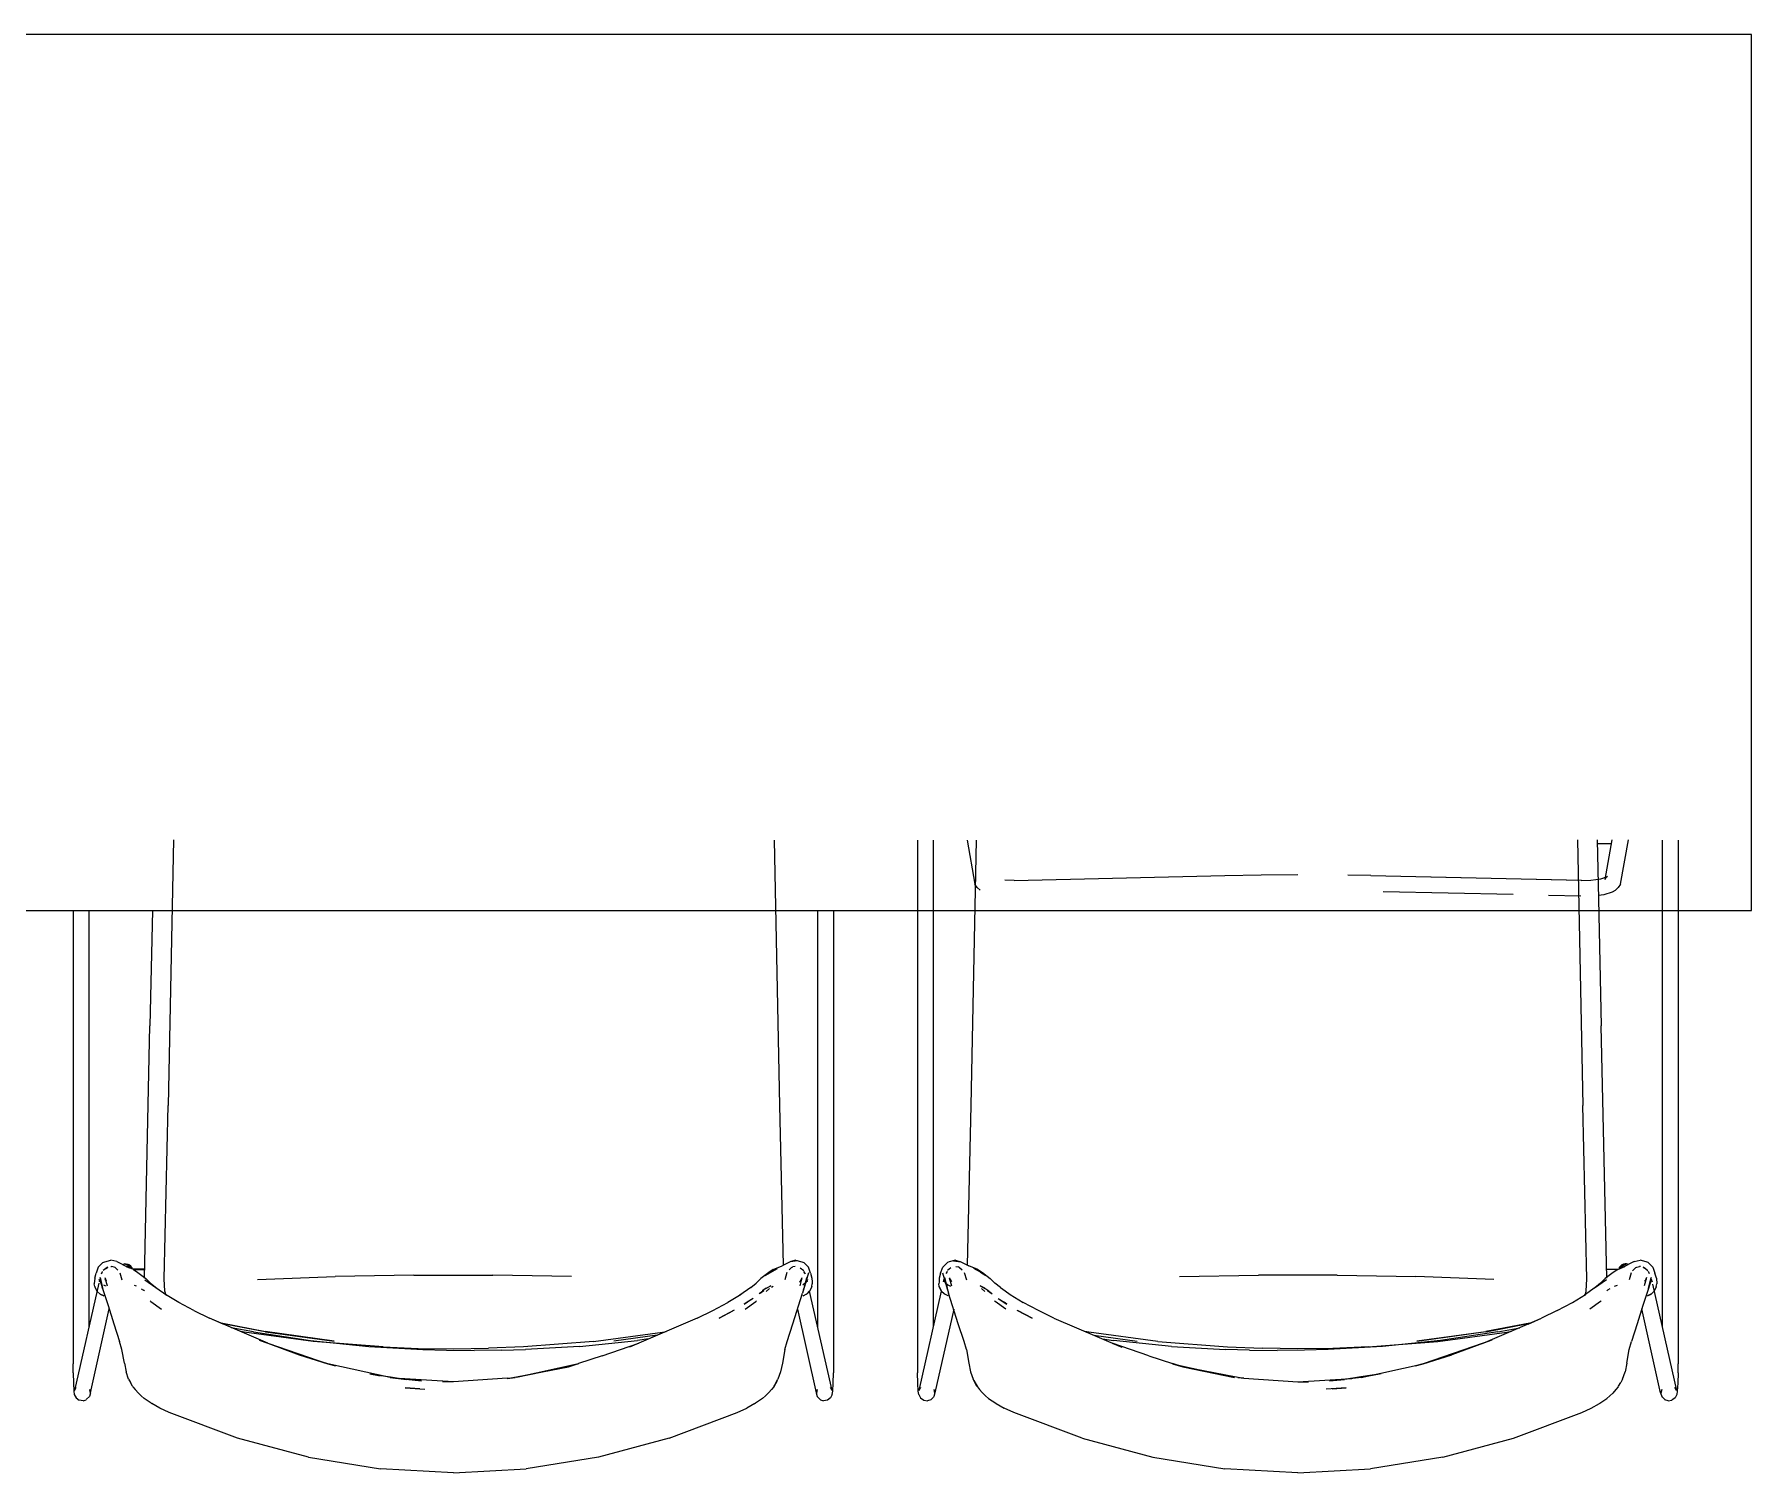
# Model space of a CAD drawing. Header units: millimetres. Extents: x 155927 to 326028, y -36033 to 97293.
# Drawn here: x 213226 to 214402, y 21746 to 22731 of the extents above; entities that cross this region are included whole.
import ezdxf

# ---------------------------------------------------------------- set-up
doc = ezdxf.new("R2010")
doc.units = ezdxf.units.MM
doc.header["$MEASUREMENT"] = 0
doc.layers.add('G-IMPT', color=8, linetype='CONTINUOUS', lineweight=9)
doc.layers.add('I-FURN', color=8, linetype='CONTINUOUS', lineweight=9)

msp = doc.modelspace()

# ---------------------------------------------------------------- linework, layer by layer
at = {"layer": 'G-IMPT'}
for p, q in [((213321.4, 22179.6), (213317.7, 21997.6)), ((213736.6, 21997.6), (213733, 22179.4)), ((213830.9, 22179.4), (213830.9, 21820.7)), ((213841.8, 21846.4), (213841.8, 22179.4)), ((213864.9, 22179.4), (213870.2, 22149.1)), ((213867.6, 21997.6), (213871.3, 22179.4)), ((214282.9, 22179.6), (214286.5, 21997.6)), ((214306.1, 22176.7), (214296, 22176.7)), ((214296.3, 22179.6), (214297.2, 22138.8)), ((214301.9, 22152.3), (214306.6, 22179.6)), ((214312.3, 22149.1), (214317.7, 22179.6)), ((214340.8, 22179.3), (214340.8, 21845.8)), ((214351.7, 22179.3), (214351.7, 21820.7)), ((213871.7, 22147), (213870.2, 22149.1)), ((213873.7, 22145), (213871.7, 22147)), ((213897, 22151.8), (213890.6, 22152)), ((213897, 22151.8), (214041.3, 22155.1)), ((214041.3, 22155.1), (214066.2, 22155.5)), ((214066.2, 22155.5), (214091.3, 22155.7)), ((214141.3, 22155.1), (214125.5, 22155.4)), ((214285.6, 22151.8), (214141.4, 22155)), ((214285.3, 22151.7), (214141.4, 22155)), ((214285.6, 22151.8), (214292, 22152)), ((214292, 22152), (214298.9, 22152.9)), ((214298.9, 22152.9), (214303.5, 22154.4)), ((214303.5, 22154.4), (214301.5, 22153)), ((214302.8, 22154.3), (214301.5, 22153)), ((214301.9, 22152.3), (214302.8, 22154.3)), ((214310.8, 22147), (214308.9, 22145)), ((214312.3, 22149.1), (214310.8, 22147)), ((214238.7, 22142), (214149.8, 22144)), ((214285.2, 22140.9), (214263, 22141.5)), ((214297.1, 22141.7), (214301.2, 22142.2)), ((214297.2, 22138.8), (214299, 22052.2)), ((214301.2, 22142.2), (214306.8, 22144)), ((214306.8, 22144), (214308.9, 22145)), ((213252.6, 22131.2), (213252.6, 21820.7)), ((213263.4, 22131.2), (213263.4, 21845.8)), ((213306.9, 22131.2), (213305.2, 22052.2)), ((213762.5, 21845.8), (213762.5, 22131.2)), ((213773.4, 22131.2), (213773.4, 21820.7)), ((213301.4, 21879.3), (213305.2, 22052.2)), ((214302.9, 21879.3), (214299, 22052.2)), ((213315, 21878.8), (213317.7, 21997.6)), ((213739.1, 21888.2), (213736.6, 21997.6)), ((213865.1, 21888.2), (213867.6, 21997.6)), ((214289.2, 21878.8), (214286.5, 21997.6)), ((213269.7, 21886.9), (213273, 21890)), ((213273, 21890), (213274.3, 21890.5)), ((213274.3, 21890.5), (213278.5, 21891.7)), ((213278.3, 21887.4), (213278.9, 21887.3)), ((213282.6, 21890.8), (213278.5, 21891.7)), ((213282.6, 21890.8), (213291, 21886.4)), ((213293.9, 21885.2), (213289, 21887.4)), ((213289, 21887.4), (213291, 21886.4)), ((213732, 21885.2), (213738.1, 21887.7)), ((213744.1, 21890.7), (213738.1, 21887.7)), ((213747.4, 21891.7), (213743.7, 21890.4)), ((213748.8, 21891.2), (213743.7, 21890.4)), ((213748.8, 21891.2), (213744.1, 21890.7)), ((213747.4, 21891.7), (213751.6, 21890.5)), ((213751.6, 21890.5), (213752.9, 21890)), ((213752.9, 21890), (213756.2, 21886.9)), ((213851.3, 21890), (213848.1, 21886.9)), ((213852.6, 21890.5), (213851.3, 21890)), ((213856.9, 21891.7), (213852.6, 21890.5)), ((213855.5, 21891.2), (213860.5, 21890.4)), ((213855.5, 21891.2), (213860.1, 21890.7)), ((213856.9, 21891.7), (213860.5, 21890.4)), ((213860.1, 21890.7), (213866.1, 21887.7)), ((213872.2, 21885.2), (213866.1, 21887.7)), ((214310.4, 21885.2), (214315.2, 21887.4)), ((214321.7, 21890.8), (214313.2, 21886.4)), ((214315.2, 21887.4), (214313.2, 21886.4)), ((214321.7, 21890.8), (214325.7, 21891.7)), ((214326, 21887.4), (214325.4, 21887.3)), ((214329.9, 21890.5), (214325.7, 21891.7)), ((214331.3, 21890), (214329.9, 21890.5)), ((214334.5, 21886.9), (214331.3, 21890)), ((213270.2, 21875.9), (213253.6, 21802.3)), ((213267.4, 21879.4), (213267.1, 21875.4)), ((213267.4, 21879.4), (213268.4, 21882.7)), ((213269.7, 21886.9), (213268.4, 21882.7)), ((213270.8, 21878.7), (213270.4, 21876.7)), ((213271.9, 21875.1), (213270.4, 21878.3)), ((213271.7, 21876.2), (213270.4, 21878.3)), ((213272.8, 21872.2), (213271, 21879.7)), ((213271, 21879.7), (213273, 21871.6)), ((213271.9, 21875.1), (213271.2, 21877.4)), ((213271.2, 21877.4), (213273, 21871.6)), ((213271.7, 21876.2), (213272.1, 21875.9)), ((213272, 21882.2), (213272.8, 21883.9)), ((213272.4, 21882.7), (213272.8, 21883.9)), ((213275.8, 21886.7), (213273.1, 21884.5)), ((213274.2, 21879.7), (213275.2, 21877.6)), ((213274.2, 21879.7), (213275.8, 21874.1)), ((213275.5, 21877.3), (213274.4, 21878.4)), ((213274.4, 21878.4), (213275.2, 21877.6)), ((213274.7, 21885.7), (213276.3, 21886.9)), ((213274.7, 21885.7), (213275.3, 21886.1)), ((213275.5, 21877.3), (213274.7, 21877.9)), ((213276.3, 21886.9), (213275.3, 21886.1)), ((213280.8, 21886.9), (213278.9, 21887.3)), ((213281.4, 21886.6), (213280.8, 21886.9)), ((213281.4, 21886.6), (213283.2, 21884.9)), ((213284.6, 21883), (213285.9, 21878.2)), ((213301.6, 21885.7), (213293.5, 21885.4)), ((213293.9, 21885.2), (213297, 21883.3)), ((213294.2, 21885), (213300.5, 21885.3)), ((213294.2, 21885), (213301.5, 21885.3)), ((213297, 21883.3), (213302.4, 21879)), ((213301.6, 21878.1), (213309.3, 21873)), ((213301.6, 21878.1), (213309.8, 21872.5)), ((213305.6, 21876), (213302.4, 21879)), ((213305.6, 21876), (213309.8, 21872.5)), ((213315.5, 21870.4), (213315, 21878.8)), ((213378.8, 21878.3), (213432, 21880.4)), ((213485.9, 21881.4), (213432, 21880.4)), ((213485.9, 21881.4), (213540, 21881.4)), ((213593.9, 21880.4), (213540, 21881.4)), ((213716.6, 21873), (213720.3, 21876)), ((213723.5, 21879), (213720.3, 21876)), ((213729, 21883.3), (213723.5, 21879)), ((213726.6, 21881.2), (213734.9, 21886)), ((213730.2, 21883.5), (213726.6, 21881.2)), ((213732, 21885.2), (213729, 21883.3)), ((213730.2, 21883.5), (213734.9, 21886)), ((213741.3, 21883.1), (213740, 21878.2)), ((213744.5, 21886.6), (213742.9, 21885.1)), ((213744.5, 21886.6), (213745.5, 21887.1)), ((213747, 21887.3), (213745.5, 21887.1)), ((213751.5, 21878.4), (213750, 21876.9)), ((213750, 21876.9), (213751.1, 21877.8)), ((213751.7, 21879.6), (213750.2, 21874.1)), ((213751.7, 21879.6), (213750.5, 21877.2)), ((213751.5, 21878.4), (213750.5, 21877.2)), ((213750.6, 21886.5), (213752.9, 21884.5)), ((213754.7, 21877.4), (213752.2, 21869.1)), ((213754.2, 21876.2), (213752.4, 21874.6)), ((213754.9, 21879.7), (213752.8, 21871.6)), ((213753.6, 21882.7), (213753.1, 21883.9)), ((213753.1, 21883.9), (213753.9, 21882.3)), ((213754.9, 21879.7), (213753.2, 21872.8)), ((213756.3, 21883), (213754, 21875.1)), ((213755.5, 21878.3), (213754, 21875.1)), ((213755.5, 21878.3), (213754.2, 21876.2)), ((213756.3, 21883), (213754.7, 21877.4)), ((213755.5, 21876.7), (213755.1, 21878.6)), ((213757.5, 21882.7), (213756.2, 21886.9)), ((213757.5, 21882.7), (213758.5, 21879.4)), ((213758.5, 21879.4), (213758.7, 21876.7)), ((213758.7, 21876.7), (213758.8, 21875.4)), ((213845.6, 21876.7), (213845.5, 21875.4)), ((213845.7, 21879.4), (213845.6, 21876.7)), ((213846.7, 21882.7), (213845.7, 21879.4)), ((213846.7, 21882.7), (213848.1, 21886.9)), ((213847.9, 21883), (213849.5, 21877.4)), ((213847.9, 21883), (213850.3, 21875.1)), ((213848.7, 21876.7), (213849.2, 21878.6)), ((213848.7, 21878.3), (213850.1, 21876.2)), ((213848.7, 21878.3), (213850.3, 21875.1)), ((213849.4, 21879.7), (213851.4, 21871.6)), ((213849.4, 21879.7), (213851.1, 21872.8)), ((213849.5, 21877.4), (213852.1, 21869.1)), ((213850.1, 21876.2), (213851.9, 21874.6)), ((213851.1, 21883.9), (213850.4, 21882.3)), ((213850.7, 21882.7), (213851.1, 21883.9)), ((213853.7, 21886.5), (213851.4, 21884.5)), ((213852.5, 21879.6), (213853.8, 21877.2)), ((213852.5, 21879.6), (213854.1, 21874.1)), ((213852.8, 21878.4), (213853.8, 21877.2)), ((213852.8, 21878.4), (213854.2, 21876.9)), ((213854.2, 21876.9), (213853.1, 21877.8)), ((213857.2, 21887.3), (213858.8, 21887.1)), ((213859.7, 21886.6), (213858.8, 21887.1)), ((213859.7, 21886.6), (213861.4, 21885.1)), ((213862.9, 21883.1), (213864.3, 21878.2)), ((213874, 21883.5), (213869.4, 21886)), ((213872, 21884.5), (213869.4, 21886)), ((213872.2, 21885.2), (213875.3, 21883.3)), ((213877.7, 21881.2), (213872.3, 21884.3)), ((213874, 21883.5), (213877.7, 21881.2)), ((213875.3, 21883.3), (213880.7, 21879)), ((213880.7, 21879), (213883.9, 21876)), ((213887.7, 21873), (213883.9, 21876)), ((214010.3, 21880.4), (214064.3, 21881.4)), ((214118.3, 21881.4), (214064.3, 21881.4)), ((214118.3, 21881.4), (214172.2, 21880.4)), ((214225.5, 21878.3), (214172.2, 21880.4)), ((214288.8, 21870.4), (214289.2, 21878.8)), ((214302.7, 21878.1), (214294.4, 21872.5)), ((214298.7, 21876), (214294.4, 21872.5)), ((214302.7, 21878.1), (214294.9, 21873)), ((214298.7, 21876), (214301.9, 21879)), ((214307.3, 21883.3), (214301.9, 21879)), ((214302.7, 21885.7), (214310.8, 21885.4)), ((214310, 21885), (214302.7, 21885.3)), ((214310, 21885), (214303.8, 21885.3)), ((214310.4, 21885.2), (214307.3, 21883.3)), ((214319.6, 21883), (214318.3, 21878.2)), ((214320.6, 21884.3), (214321, 21884.9)), ((214322.9, 21886.6), (214321, 21884.9)), ((214322.9, 21886.6), (214323.4, 21886.9)), ((214323.4, 21886.9), (214325.4, 21887.3)), ((214329.5, 21885.7), (214327.9, 21886.9)), ((214327.9, 21886.9), (214329, 21886.1)), ((214328.5, 21886.7), (214331.1, 21884.5)), ((214330.1, 21879.7), (214328.5, 21874.1)), ((214328.8, 21877.3), (214329.8, 21878.4)), ((214328.8, 21877.3), (214329.5, 21877.9)), ((214329.5, 21885.7), (214329, 21886.1)), ((214330.1, 21879.7), (214329.1, 21877.6)), ((214329.8, 21878.4), (214329.1, 21877.6)), ((214333.2, 21879.7), (214331.2, 21871.6)), ((214333.1, 21877.4), (214331.2, 21871.6)), ((214331.9, 21882.7), (214331.4, 21883.9)), ((214332.2, 21882.2), (214331.4, 21883.9)), ((214331.5, 21872.2), (214333.2, 21879.7)), ((214332.3, 21875.1), (214333.8, 21878.3)), ((214332.3, 21875.1), (214333.1, 21877.4)), ((214332.5, 21876.2), (214333.8, 21878.3)), ((214333.4, 21878.7), (214333.9, 21876.7)), ((214334.5, 21886.9), (214335.9, 21882.7)), ((214336.9, 21879.4), (214335.9, 21882.7)), ((214336.9, 21879.4), (214337.1, 21875.4)), ((213267.4, 21873.7), (213267.1, 21875.4)), ((213267.4, 21873.7), (213267.5, 21873.4)), ((213267.5, 21873.4), (213268.9, 21870.5)), ((213269.1, 21870.3), (213268.9, 21870.5)), ((213269.1, 21870.3), (213271, 21868.4)), ((213273.5, 21867.2), (213271, 21868.4)), ((213271.2, 21868.3), (213271, 21868.4)), ((213273.6, 21867.2), (213271, 21868.4)), ((213271.2, 21868.3), (213273.6, 21867.2)), ((213272.8, 21872.2), (213276.6, 21860.5)), ((213273.5, 21867.2), (213273.6, 21867.2)), ((213275, 21873.8), (213273.6, 21874.6)), ((213296, 21873.8), (213294.6, 21874.4)), ((213299.2, 21872.1), (213300.8, 21871)), ((213301.4, 21870.7), (213300.8, 21871)), ((213309.3, 21873), (213316.7, 21867.6)), ((213316.2, 21867.5), (213315.5, 21870.4)), ((213324.9, 21862.7), (213315.9, 21868.1)), ((213316.7, 21867.6), (213315.9, 21868.1)), ((213710, 21868.1), (213701, 21862.7)), ((213716.6, 21873), (213709.2, 21867.6)), ((213710, 21868.1), (213709.2, 21867.6)), ((213718.2, 21865.5), (213712.2, 21861.5)), ((213718.2, 21865.5), (213714.2, 21862.8)), ((213725.5, 21870.8), (213722.4, 21868.7)), ((213723, 21869.1), (213722.4, 21868.7)), ((213723, 21869.1), (213725.5, 21870.8)), ((213727.3, 21872.4), (213724.6, 21870.7)), ((213725.1, 21871), (213724.6, 21870.7)), ((213727.3, 21872.4), (213725.1, 21871)), ((213730.5, 21874), (213726.7, 21872.1)), ((213727.3, 21872.4), (213726.7, 21872.1)), ((213729.6, 21872.3), (213727.2, 21870.2)), ((213727.3, 21872.4), (213730.5, 21874)), ((213730.8, 21873.2), (213732, 21873.9)), ((213745.4, 21848), (213752.2, 21869.1)), ((213752.5, 21867.2), (213752.3, 21867.2)), ((213752.5, 21867.2), (213754.7, 21868.3)), ((213752.8, 21871.6), (213753.2, 21872.8)), ((213754.7, 21868.3), (213754.9, 21868.4)), ((213757, 21870.5), (213754.9, 21868.4)), ((213755.2, 21868.7), (213757, 21870.5)), ((213755.2, 21868.7), (213756.8, 21870.3)), ((213758.5, 21873.7), (213756.8, 21870.3)), ((213756.8, 21870.3), (213758.4, 21873.4)), ((213756.8, 21870.3), (213757, 21870.5)), ((213772.3, 21802.3), (213756.9, 21870.5)), ((213758.5, 21873.7), (213757, 21870.5)), ((213758.5, 21873.7), (213758.4, 21873.4)), ((213758.5, 21873.7), (213758.8, 21875.4)), ((213832, 21802.3), (213847.3, 21870.5)), ((213845.8, 21873.7), (213845.5, 21875.4)), ((213845.8, 21873.7), (213847.4, 21870.3)), ((213845.8, 21873.7), (213845.8, 21873.4)), ((213845.8, 21873.7), (213847.3, 21870.5)), ((213847.4, 21870.3), (213845.8, 21873.4)), ((213849.1, 21868.7), (213847.3, 21870.5)), ((213847.4, 21870.3), (213847.3, 21870.5)), ((213847.3, 21870.5), (213849.3, 21868.4)), ((213849.1, 21868.7), (213847.4, 21870.3)), ((213849.5, 21868.3), (213849.3, 21868.4)), ((213851.8, 21867.2), (213849.5, 21868.3)), ((213851.4, 21871.6), (213851.1, 21872.8)), ((213851.8, 21867.2), (213851.9, 21867.2)), ((213853.7, 21873.6), (213851.9, 21874.6)), ((213858.8, 21848), (213852.1, 21869.1)), ((213876.9, 21872.4), (213873.7, 21874)), ((213873.7, 21874), (213877.5, 21872.1)), ((213874.6, 21872.3), (213877, 21870.2)), ((213876.9, 21872.4), (213877.5, 21872.1)), ((213876.9, 21872.4), (213879.1, 21871)), ((213876.9, 21872.4), (213879.7, 21870.7)), ((213881.3, 21869.1), (213878.8, 21870.8)), ((213878.8, 21870.8), (213881.9, 21868.7)), ((213879.1, 21871), (213879.7, 21870.7)), ((213881.3, 21869.1), (213881.9, 21868.7)), ((213886.1, 21865.5), (213892, 21861.5)), ((213886.1, 21865.5), (213890.1, 21862.8)), ((213887.7, 21873), (213895, 21867.6)), ((213894.3, 21868.1), (213895, 21867.6)), ((213894.3, 21868.1), (213903.2, 21862.7)), ((214279.4, 21862.7), (214288.3, 21868.1)), ((214294.9, 21873), (214287.6, 21867.6)), ((214287.6, 21867.6), (214288.3, 21868.1)), ((214288.1, 21867.5), (214288.8, 21870.4)), ((214302.9, 21870.7), (214303.5, 21871)), ((214305.1, 21872.1), (214303.5, 21871)), ((214308.2, 21873.8), (214310.2, 21874.6)), ((214331.5, 21872.2), (214327.6, 21860.5)), ((214330.7, 21867.2), (214333.2, 21868.4)), ((214333, 21868.3), (214330.7, 21867.2)), ((214330.8, 21867.2), (214330.7, 21867.2)), ((214330.8, 21867.2), (214333.2, 21868.4)), ((214333, 21868.3), (214333.2, 21868.4)), ((214335.1, 21870.3), (214333.2, 21868.4)), ((214334.2, 21875.3), (214350.6, 21802.3)), ((214335.1, 21870.3), (214335.3, 21870.5)), ((214336.7, 21873.4), (214335.3, 21870.5)), ((214336.8, 21873.7), (214336.7, 21873.4)), ((214336.8, 21873.7), (214337.1, 21875.4)), ((213264.5, 21800.7), (213277.3, 21858.3)), ((213276.6, 21860.5), (213280.5, 21848)), ((213305.3, 21863.7), (213305.7, 21863.3)), ((213305.7, 21863.3), (213313.1, 21858)), ((213335.3, 21857.2), (213324.9, 21862.7)), ((213335.3, 21857.2), (213345.9, 21852)), ((213680, 21852), (213690.6, 21857.2)), ((213690.6, 21857.2), (213701, 21862.7)), ((213705.4, 21857.5), (213695, 21852)), ((213695, 21852), (213704.4, 21857)), ((213705.4, 21857.5), (213704.4, 21857)), ((213712.2, 21861.5), (213714.2, 21862.8)), ((213712.9, 21858), (213720.2, 21863.3)), ((213720.7, 21863.7), (213720.2, 21863.3)), ((213748.6, 21858.1), (213761.4, 21800.7)), ((213855.7, 21858.1), (213842.8, 21800.7)), ((213883.6, 21863.7), (213884.1, 21863.3)), ((213891.4, 21858), (213884.1, 21863.3)), ((213892, 21861.5), (213890.1, 21862.8)), ((213898.9, 21857.5), (213909.3, 21852)), ((213898.9, 21857.5), (213899.8, 21857)), ((213909.3, 21852), (213899.8, 21857)), ((213913.7, 21857.2), (213903.2, 21862.7)), ((213924.3, 21852), (213913.7, 21857.2)), ((214268.9, 21857.2), (214258.3, 21852)), ((214268.9, 21857.2), (214279.4, 21862.7)), ((214298.5, 21863.3), (214291.2, 21858)), ((214299, 21863.7), (214298.5, 21863.3)), ((214327.6, 21860.5), (214323.7, 21848)), ((214339.8, 21800.7), (214326.9, 21858.3)), ((213280.5, 21848), (213284.4, 21836)), ((213355.3, 21847.8), (213345.9, 21852)), ((213355.3, 21847.8), (213345.9, 21851.9)), ((213385.9, 21834.7), (213345.9, 21851.9)), ((213384.3, 21842.6), (213354, 21848.4)), ((213354, 21848.4), (213384.1, 21842.7)), ((213376.1, 21842.5), (213360.9, 21845.4)), ((213369.7, 21842.4), (213366.5, 21843)), ((213417, 21836), (213369.7, 21842.4)), ((213376.1, 21842.5), (213415.2, 21836.6)), ((213431.4, 21836.2), (213384.1, 21842.7)), ((213384.3, 21842.6), (213431.4, 21836.2)), ((213608.9, 21836), (213656.2, 21842.4)), ((213680, 21852), (213633.6, 21832.1)), ((213656.2, 21842.4), (213658.8, 21842.9)), ((213741.6, 21836), (213745.4, 21848)), ((213862.7, 21836), (213858.8, 21848)), ((213924.3, 21852), (213970.7, 21832.1)), ((213948.1, 21842.4), (213945.4, 21842.9)), ((213995.4, 21836), (213948.1, 21842.4)), ((214172.8, 21836.2), (214220.1, 21842.7)), ((214220, 21842.6), (214172.8, 21836.2)), ((214187.2, 21836), (214234.5, 21842.4)), ((214228.2, 21842.5), (214189, 21836.6)), ((214218.3, 21834.7), (214258.3, 21851.9)), ((214220, 21842.6), (214250.2, 21848.4)), ((214250.2, 21848.4), (214220.1, 21842.7)), ((214228.2, 21842.5), (214243.3, 21845.4)), ((214234.5, 21842.4), (214237.7, 21843)), ((214249, 21847.8), (214258.3, 21852)), ((214249, 21847.8), (214258.3, 21851.9)), ((214323.7, 21848), (214319.9, 21836)), ((213286, 21830.4), (213284.4, 21836)), ((213287.7, 21821.2), (213286, 21830.4)), ((213380.1, 21836.9), (213385.9, 21834.7)), ((213380.1, 21836.9), (213385.9, 21834.7)), ((213385.9, 21834.7), (213427.1, 21820.6)), ((213385.9, 21834.7), (213407.4, 21826.7)), ((213385.9, 21834.7), (213407.4, 21826.7)), ((213415.2, 21836.6), (213455, 21832.5)), ((213464.8, 21832.2), (213417, 21836)), ((213455, 21832.5), (213492, 21830.4)), ((213464.8, 21832.2), (213488.9, 21831.2)), ((213488.9, 21831.2), (213513, 21830.9)), ((213492, 21830.4), (213508.3, 21830.1)), ((213508.3, 21830.1), (213527.2, 21829.7)), ((213513, 21830.9), (213537, 21831.3)), ((213546, 21830.1), (213527.2, 21829.7)), ((213561.1, 21832.2), (213537, 21831.3)), ((213546, 21830.1), (213562.3, 21830.4)), ((213608.9, 21836), (213561.1, 21832.2)), ((213599.4, 21832.5), (213562.3, 21830.4)), ((213599.4, 21832.5), (213639.1, 21836.6)), ((213615, 21826.1), (213640, 21834.7)), ((213652.6, 21840.3), (213623, 21836.2)), ((213652.6, 21840.3), (213623, 21836.2)), ((213640, 21834.7), (213633.6, 21832.1)), ((213646.8, 21837.8), (213639.1, 21836.6)), ((213739.9, 21830.4), (213738.3, 21821.2)), ((213739.9, 21830.4), (213741.6, 21836)), ((213864.4, 21830.4), (213862.7, 21836)), ((213864.4, 21830.4), (213866, 21821.2)), ((213951.6, 21840.3), (213981.3, 21836.2)), ((213951.7, 21840.3), (213981.3, 21836.2)), ((213957.5, 21837.8), (213965.1, 21836.6)), ((213989.3, 21826.1), (213964.2, 21834.7)), ((213964.2, 21834.7), (213970.7, 21832.1)), ((214004.9, 21832.5), (213965.1, 21836.6)), ((213995.4, 21836), (214043.2, 21832.2)), ((214004.9, 21832.5), (214041.9, 21830.4)), ((214058.2, 21830.1), (214041.9, 21830.4)), ((214043.2, 21832.2), (214067.2, 21831.3)), ((214058.2, 21830.1), (214077.1, 21829.7)), ((214091.3, 21830.9), (214067.2, 21831.3)), ((214095.9, 21830.1), (214077.1, 21829.7)), ((214115.4, 21831.2), (214091.3, 21830.9)), ((214112.2, 21830.4), (214095.9, 21830.1)), ((214149.3, 21832.5), (214112.2, 21830.4)), ((214139.4, 21832.2), (214115.4, 21831.2)), ((214139.4, 21832.2), (214187.2, 21836)), ((214189, 21836.6), (214149.3, 21832.5)), ((214218.3, 21834.7), (214177.2, 21820.6)), ((214218.3, 21834.7), (214196.9, 21826.7)), ((214218.4, 21834.7), (214196.9, 21826.7)), ((214224.1, 21836.9), (214218.3, 21834.7)), ((214224.1, 21836.9), (214218.4, 21834.7)), ((214316.6, 21821.2), (214318.2, 21830.4)), ((214318.2, 21830.4), (214319.9, 21836)), ((213252.6, 21814.5), (213252.6, 21820.7)), ((213287.7, 21821.2), (213288.8, 21815.1)), ((213427.1, 21820.6), (213407.4, 21826.7)), ((213407.4, 21826.7), (213427.1, 21820.7)), ((213432.3, 21819.2), (213427.1, 21820.7)), ((213469.6, 21811.3), (213427.1, 21820.6)), ((213427.1, 21820.6), (213432.3, 21819.2)), ((213598.8, 21820.6), (213556.3, 21811.3)), ((213556.3, 21811.7), (213591.8, 21818.7)), ((213591.8, 21818.7), (213556.3, 21811.3)), ((213591.8, 21818.7), (213598.8, 21820.9)), ((213598.8, 21820.6), (213591.8, 21818.7)), ((213615, 21826.1), (213598.8, 21820.9)), ((213738.3, 21821.2), (213737.1, 21815.1)), ((213773.4, 21820.7), (213773.3, 21814.5)), ((213830.9, 21820.7), (213830.9, 21814.5)), ((213866, 21821.2), (213867.1, 21815.1)), ((213989.3, 21826.1), (214005.5, 21820.9)), ((214005.4, 21820.6), (214012.5, 21818.7)), ((214005.4, 21820.6), (214047.9, 21811.3)), ((214012.5, 21818.7), (214005.5, 21820.9)), ((214048, 21811.7), (214012.5, 21818.7)), ((214012.5, 21818.7), (214047.9, 21811.3)), ((214134.7, 21811.3), (214177.2, 21820.6)), ((214172, 21819.2), (214177.2, 21820.7)), ((214177.2, 21820.6), (214172, 21819.2)), ((214177.2, 21820.6), (214196.9, 21826.7)), ((214196.9, 21826.7), (214177.2, 21820.7)), ((214316.6, 21821.2), (214315.5, 21815.1)), ((214351.7, 21814.5), (214351.7, 21820.7)), ((213252.6, 21814.5), (213252.8, 21807.3)), ((213252.8, 21807.3), (213253, 21802)), ((213290.6, 21810.2), (213288.8, 21815.1)), ((213290.6, 21810.2), (213291.8, 21807.9)), ((213293.3, 21805.4), (213291.8, 21807.9)), ((213293.5, 21804.9), (213293.3, 21805.4)), ((213455.8, 21813.8), (213462.9, 21812.5)), ((213455.8, 21813.8), (213469.9, 21811.7)), ((213469.6, 21811.3), (213491.2, 21808.9)), ((213469.6, 21811.3), (213480.9, 21810)), ((213469.9, 21811.7), (213480.9, 21810)), ((213513, 21808.3), (213476, 21810.6)), ((213476, 21810.6), (213480.9, 21810)), ((213491.2, 21808.9), (213480.9, 21810)), ((213513, 21808.3), (213505.5, 21808.4)), ((213513, 21808.3), (213505.5, 21808.4)), ((213549.9, 21810.8), (213513, 21808.3)), ((213549.9, 21810.6), (213556.3, 21811.7)), ((213549.9, 21810.8), (213555.3, 21811.2)), ((213549.9, 21810.6), (213553.4, 21811)), ((213732.4, 21804.9), (213735.3, 21810.2)), ((213734.8, 21809.2), (213732.4, 21804.9)), ((213732.4, 21804.9), (213732.6, 21805.4)), ((213732.6, 21805.4), (213734.2, 21807.9)), ((213734.2, 21807.9), (213735.3, 21810.2)), ((213734.8, 21809.2), (213735.3, 21810.2)), ((213737.1, 21815.1), (213735.3, 21810.2)), ((213772.9, 21802), (213773.2, 21807.3)), ((213773.2, 21807.3), (213773.3, 21814.5)), ((213831.1, 21807.3), (213830.9, 21814.5)), ((213831.4, 21802), (213831.1, 21807.3)), ((213867.1, 21815.1), (213868.9, 21810.2)), ((213869.5, 21809.2), (213868.9, 21810.2)), ((213871.9, 21804.9), (213868.9, 21810.2)), ((213870.1, 21807.9), (213868.9, 21810.2)), ((213869.5, 21809.2), (213871.9, 21804.9)), ((213871.6, 21805.4), (213870.1, 21807.9)), ((213871.9, 21804.9), (213871.6, 21805.4)), ((214054.3, 21810.6), (214048, 21811.7)), ((214054.3, 21810.8), (214050.2, 21811.1)), ((214054.3, 21810.6), (214050.8, 21811)), ((214054.3, 21810.8), (214091.3, 21808.3)), ((214091.3, 21808.3), (214128.2, 21810.6)), ((214091.3, 21808.3), (214098.7, 21808.4)), ((214091.3, 21808.3), (214098.7, 21808.4)), ((214134.7, 21811.3), (214113, 21808.9)), ((214113, 21808.9), (214123.3, 21810)), ((214134.4, 21811.7), (214123.3, 21810)), ((214134.7, 21811.3), (214123.3, 21810)), ((214128.2, 21810.6), (214123.3, 21810)), ((214148.5, 21813.8), (214134.4, 21811.7)), ((214148.5, 21813.8), (214141.3, 21812.5)), ((214310.7, 21804.9), (214311, 21805.4)), ((214311, 21805.4), (214312.5, 21807.9)), ((214313.7, 21810.2), (214312.5, 21807.9)), ((214313.7, 21810.2), (214315.5, 21815.1)), ((214351.5, 21807.3), (214351.2, 21802)), ((214351.7, 21814.5), (214351.5, 21807.3)), ((213253, 21802), (213253.4, 21799.6)), ((213253.4, 21799.6), (213254.6, 21797.3)), ((213253.6, 21802.3), (213254.7, 21804.5)), ((213254.5, 21804.2), (213254.7, 21804.5)), ((213254.6, 21797.3), (213256.7, 21795.8)), ((213259.4, 21795.4), (213256.7, 21795.8)), ((213259.4, 21795.4), (213261.5, 21796.1)), ((213261.8, 21796.5), (213261.5, 21796.1)), ((213261.8, 21796.5), (213263.7, 21798.2)), ((213263.7, 21798.2), (213263.4, 21797.9)), ((213264.5, 21800.7), (213263.7, 21798.2)), ((213263.8, 21803.1), (213264.2, 21800.5)), ((213263.9, 21802.8), (213264.2, 21800.5)), ((213293.5, 21804.9), (213295.1, 21803)), ((213295.1, 21803), (213297.3, 21800.5)), ((213297.3, 21800.5), (213299.1, 21798.7)), ((213301.2, 21797), (213299.1, 21798.7)), ((213306.1, 21793.6), (213301.2, 21797)), ((213306.1, 21793.6), (213306.4, 21793.4)), ((213312, 21790.2), (213306.4, 21793.4)), ((213490.1, 21803.6), (213479.9, 21804.1)), ((213479.9, 21804.1), (213493.5, 21803.4)), ((213719.5, 21793.4), (213713.9, 21790.2)), ((213719.5, 21793.4), (213719.8, 21793.6)), ((213724.7, 21797), (213719.8, 21793.6)), ((213724.7, 21797), (213726.8, 21798.7)), ((213728.6, 21800.5), (213726.8, 21798.7)), ((213728.6, 21800.5), (213729.1, 21801.1)), ((213730.9, 21803), (213729.1, 21801.1)), ((213732.4, 21804.9), (213730.9, 21803)), ((213761.4, 21800.7), (213762.2, 21798.2)), ((213762.1, 21803.1), (213761.7, 21800.5)), ((213762, 21802.8), (213761.7, 21800.5)), ((213762.2, 21798.2), (213762.5, 21797.9)), ((213764.4, 21796.1), (213762.5, 21797.9)), ((213764.4, 21796.1), (213766.5, 21795.4)), ((213769.2, 21795.8), (213766.5, 21795.4)), ((213771.3, 21797.3), (213769.2, 21795.8)), ((213772.3, 21802.3), (213771.3, 21804.4)), ((213771.3, 21804.4), (213771.5, 21804.2)), ((213772.5, 21799.6), (213771.3, 21797.3)), ((213772.5, 21799.6), (213772.9, 21802)), ((213831.7, 21799.6), (213831.4, 21802)), ((213831.7, 21799.6), (213832.9, 21797.3)), ((213832, 21802.3), (213833, 21804.4)), ((213833, 21804.4), (213832.8, 21804.2)), ((213832.9, 21797.3), (213835.1, 21795.8)), ((213835.1, 21795.8), (213837.7, 21795.4)), ((213839.9, 21796.1), (213837.7, 21795.4)), ((213839.9, 21796.1), (213841.7, 21797.9)), ((213842, 21798.2), (213841.7, 21797.9)), ((213842.8, 21800.7), (213842, 21798.2)), ((213842.1, 21803.1), (213842.6, 21800.5)), ((213842.2, 21802.8), (213842.6, 21800.5)), ((213871.9, 21804.9), (213873.4, 21803)), ((213873.4, 21803), (213875.1, 21801.1)), ((213875.6, 21800.5), (213875.1, 21801.1)), ((213875.6, 21800.5), (213877.5, 21798.7)), ((213879.5, 21797), (213877.5, 21798.7)), ((213879.5, 21797), (213884.4, 21793.6)), ((213884.7, 21793.4), (213884.4, 21793.6)), ((213884.7, 21793.4), (213890.3, 21790.2)), ((214124.4, 21804.1), (214110.8, 21803.4)), ((214114.9, 21803.6), (214124.4, 21804.1)), ((214292.3, 21790.2), (214297.9, 21793.4)), ((214298.2, 21793.6), (214297.9, 21793.4)), ((214298.2, 21793.6), (214303, 21797)), ((214303, 21797), (214305.1, 21798.7)), ((214307, 21800.5), (214305.1, 21798.7)), ((214309.2, 21803), (214307, 21800.5)), ((214310.7, 21804.9), (214309.2, 21803)), ((214339.8, 21800.7), (214340.6, 21798.2)), ((214340.5, 21803.1), (214340, 21800.5)), ((214340.4, 21802.8), (214340, 21800.5)), ((214342.4, 21796.5), (214340.6, 21798.2)), ((214340.6, 21798.2), (214340.9, 21797.9)), ((214342.4, 21796.5), (214342.7, 21796.1)), ((214344.9, 21795.4), (214342.7, 21796.1)), ((214344.9, 21795.4), (214347.5, 21795.8)), ((214349.7, 21797.3), (214347.5, 21795.8)), ((214350.6, 21802.3), (214349.6, 21804.5)), ((214349.8, 21804.2), (214349.6, 21804.5)), ((214350.9, 21799.6), (214349.7, 21797.3)), ((214351.2, 21802), (214350.9, 21799.6)), ((213318.4, 21787.4), (213312, 21790.2)), ((213365.2, 21769.8), (213318.4, 21787.4)), ((213660.7, 21769.8), (213707.4, 21787.3)), ((213707.4, 21787.3), (213713.9, 21790.2)), ((213896.8, 21787.3), (213890.3, 21790.2)), ((213943.6, 21769.8), (213896.8, 21787.3)), ((214239, 21769.8), (214285.9, 21787.4)), ((214285.9, 21787.4), (214292.3, 21790.2)), ((213413.7, 21756.8), (213365.2, 21769.8)), ((213660.7, 21769.8), (213612.3, 21756.8)), ((213943.6, 21769.8), (213992, 21756.8)), ((214190.6, 21756.8), (214239, 21769.8)), ((213413.7, 21756.8), (213463, 21748.7)), ((213513, 21746.1), (213463, 21748.7)), ((213513, 21746.1), (213562.9, 21748.7)), ((213612.3, 21756.8), (213562.9, 21748.7)), ((213992, 21756.8), (214041.4, 21748.7)), ((214091.3, 21746.1), (214041.4, 21748.7)), ((214091.3, 21746.1), (214141.2, 21748.7)), ((214190.6, 21756.8), (214141.2, 21748.7))]:
    msp.add_line(p, q, dxfattribs=at)
at = {"layer": 'I-FURN'}
for p, q in [((214402.1, 22731.2), (213202, 22731.2)), ((214402.1, 22131.2), (214402.1, 22731.2)), ((213202, 22131.2), (214402.1, 22131.2)), ((213286.1, 21888.7), (213287.7, 21889.2)), ((213287.7, 21889.2), (213288.9, 21889.2)), ((213292.8, 21886.7), (213287.7, 21889.2)), ((213287.7, 21889.2), (213292, 21887.6)), ((213287.7, 21889.2), (213290, 21888.9)), ((213287.7, 21889.2), (213291, 21888.4)), ((213288.9, 21889.2), (213290, 21888.9)), ((213292.8, 21886.7), (213289, 21887.4)), ((213290, 21888.9), (213291, 21888.4)), ((213292, 21887.6), (213291, 21888.4)), ((213292.8, 21886.7), (213292, 21887.6)), ((214311.5, 21886.7), (214316.5, 21889.2)), ((214311.5, 21886.7), (214312.3, 21887.6)), ((214311.5, 21886.7), (214315.3, 21887.4)), ((214316.5, 21889.2), (214312.3, 21887.6)), ((214312.3, 21887.6), (214313.2, 21888.4)), ((214316.5, 21889.2), (214313.2, 21888.4)), ((214314.3, 21888.9), (214313.2, 21888.4)), ((214315.4, 21889.2), (214314.3, 21888.9)), ((214316.5, 21889.2), (214314.3, 21888.9)), ((214316.5, 21889.2), (214315.4, 21889.2)), ((214318.1, 21888.7), (214316.5, 21889.2)), ((213292.8, 21886.7), (213290.2, 21886.9)), ((213292.8, 21886.7), (213290.7, 21886.7)), ((213292.8, 21886.7), (213291.1, 21886.5)), ((213292.8, 21886.7), (213291.3, 21886.4)), ((213292.8, 21886.7), (213293, 21885.5)), ((214311.5, 21886.7), (214311.3, 21885.5)), ((214311.5, 21886.7), (214314.1, 21886.9)), ((214311.5, 21886.7), (214312.9, 21886.4)), ((214311.5, 21886.7), (214313.5, 21886.7)), ((214311.5, 21886.7), (214313.2, 21886.5))]:
    msp.add_line(p, q, dxfattribs=at)

doc.saveas('drawing.dxf')
